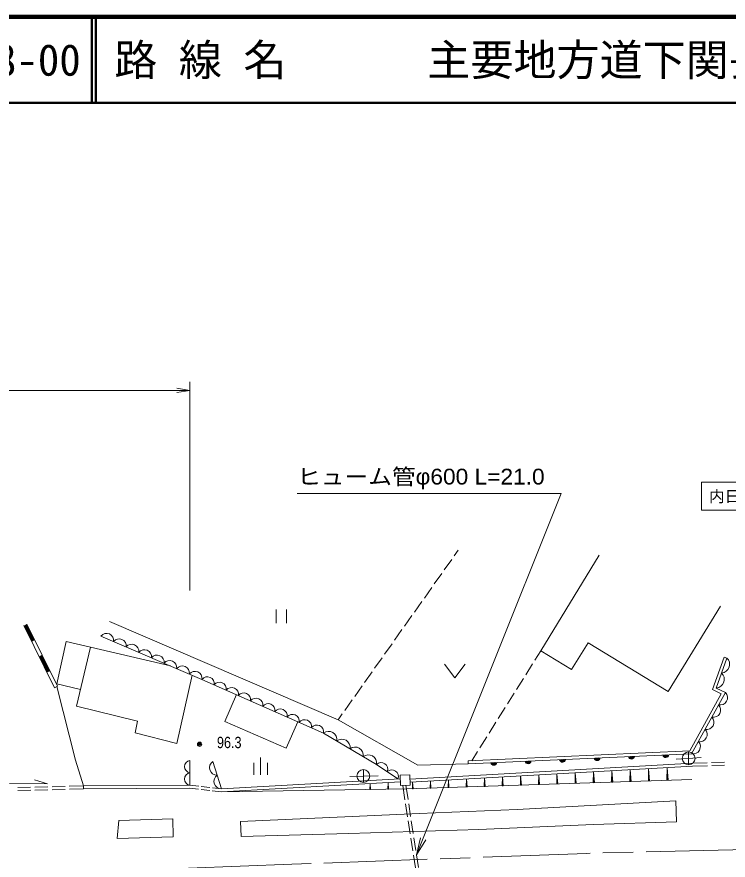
# Model space of a CAD drawing. Units: millimetres, scale not verified. Extents: x 40000 to 680000, y 20000 to 380000.
# Drawn here: x 169063 to 251666, y 282062 to 380000 of the extents above; entities that cross this region are included whole.
import ezdxf
from ezdxf.enums import TextEntityAlignment as Align

# ---------------------------------------------------------------- set-up
doc = ezdxf.new("R2010")
doc.units = ezdxf.units.MM
doc.header["$LTSCALE"] = 1000
doc.header["$PDMODE"] = 32
doc.header["$PDSIZE"] = 500
doc.linetypes.add('CHAIN', pattern=[18.5, 12, -1.5, 3.5, -1.5])
for name, color, linetype, lineweight in [('M-BMK', 2, 'CHAIN', 13), ('M-STR-HTXT', 7, 'Continuous', 13), ('M-STR-STRC', 7, 'Continuous', 13), ('M-TTL', 2, 'Continuous', 140), ('M-TTL-LINE', 7, 'Continuous', 50), ('M-WORK', 1, 'Continuous', 13)]:
    doc.layers.add(name, color=color, linetype=linetype, lineweight=lineweight)
doc.layers.add('M-TTL-TXT', color=7, linetype='Continuous')
doc.styles.add('ＭＳ ゴシック', font='')
doc.styles.add('ＭＳ Ｐゴシック', font='')
doc.styles.get('ＭＳ ゴシック').set_extended_font_data('MS Gothic')
doc.styles.get('ＭＳ Ｐゴシック').set_extended_font_data('MS PGothic')

# ---------------------------------------------------------------- blocks, each defined once
blk = doc.blocks.new('open_arrow')
at = {"color": 0, "linetype": 'Continuous', "lineweight": -2}
blk.add_lwpolyline([(7.5, 1.25), (0, 0), (7.5, -1.25)], dxfattribs=at)

msp = doc.modelspace()

# ---------------------------------------------------------------- linework, layer by layer
at = {"layer": 'M-BMK'}
msp.add_lwpolyline([(272620, 283746), (235207, 282847), (200991, 281574), (172667, 280540)], dxfattribs=at)
at = {"layer": 'M-STR-HTXT'}
for p, q in [((189138, 313361), (189138, 337622)), ((75674, 336622), (189138, 336622))]:
    msp.add_line(p, q, dxfattribs=at)
msp.add_lwpolyline([(215487, 282679), (232284, 324638), (201620, 324638)], dxfattribs=at)
at = {"layer": 'M-STR-STRC'}
for p, q in [((248577, 325971), (248577, 322698)), ((260320, 325971), (248577, 325971)), ((260320, 322698), (248577, 322698))]:
    msp.add_line(p, q, dxfattribs=at)
at = {"layer": 'M-TTL'}
msp.add_line((680000, 380000), (40000, 380000), dxfattribs=at)
at = {"layer": 'M-TTL-LINE'}
for p, q in [((177750, 380000), (177750, 370000)), ((178250, 380000), (178250, 370000)), ((40000, 370000), (680000, 370000))]:
    msp.add_line(p, q, dxfattribs=at)
at = {"layer": 'M-WORK'}
for p, q in [((219856, 317399), (220328, 318065)), ((218700, 315767), (219567, 316991)), ((217544, 314135), (218411, 315359)), ((216388, 312503), (217255, 313727)), ((215232, 310871), (216099, 312095)), ((199173, 311164), (199173, 309564)), ((200373, 309564), (200373, 311164)), ((214076, 309239), (214943, 310463)), ((173441, 302089), (169859, 309296)), ((170239, 309431), (169880, 309253)), ((170842, 307498), (169952, 309289)), ((170914, 307533), (170024, 309324)), ((170986, 307569), (170095, 309360)), ((171057, 307605), (170167, 309396)), ((173799, 302267), (170217, 309474)), ((212919, 307607), (213787, 308831)), ((170771, 307462), (171129, 307640)), ((211763, 305975), (212630, 307199)), ((172019, 305849), (171661, 305671)), ((172623, 303916), (171732, 305707)), ((172694, 303952), (171804, 305743)), ((172766, 303987), (171876, 305778)), ((172838, 304023), (171947, 305814)), ((229224, 305277), (229910, 306369)), ((251188, 305653), (251518, 305537)), ((210607, 304343), (211474, 305567)), ((218727, 304828), (219927, 303228)), ((219927, 303228), (221127, 304828)), ((228159, 303585), (228957, 304854)), ((172551, 303880), (172909, 304058)), ((209451, 302711), (210318, 303935)), ((227094, 301892), (227893, 303161)), ((173441, 302089), (173800, 302267)), ((208295, 301079), (209162, 302303)), ((226029, 300199), (226828, 301468)), ((207139, 299447), (208006, 300671)), ((224964, 298506), (225763, 299775)), ((206378, 298373), (206850, 299039)), ((223899, 296813), (224698, 298082)), ((222835, 295120), (223633, 296389)), ((197371, 291977), (197371, 293977)), ((221882, 293605), (222568, 294697)), ((247081, 294631), (247081, 293131)), ((189143, 293651), (189138, 290761)), ((191807, 293524), (192821, 290330)), ((196571, 291977), (196571, 293377)), ((198171, 291977), (198171, 293377)), ((214719, 291474), (247526, 293316)), ((214736, 291124), (247542, 292967)), ((221458, 293586), (221458, 293248)), ((247526, 293316), (249245, 293375)), ((247542, 292967), (249258, 293026)), ((249745, 293392), (251244, 293444)), ((249758, 293043), (251257, 293094)), ((209303, 292579), (209303, 291079)), ((229654, 290841), (229673, 291963)), ((229710, 290843), (229673, 291963)), ((229766, 290845), (229673, 291963)), ((231768, 290912), (231787, 292082)), ((231826, 290914), (231787, 292082)), ((231884, 290916), (231787, 292082)), ((233886, 290983), (233906, 292201)), ((233946, 290985), (233906, 292201)), ((234007, 290987), (233906, 292201)), ((236009, 291054), (236029, 292320)), ((236072, 291056), (236029, 292320)), ((236135, 291059), (236029, 292320)), ((238136, 291126), (238158, 292440)), ((238202, 291128), (238158, 292440)), ((238267, 291130), (238158, 292440)), ((240269, 291197), (240291, 292560)), ((240337, 291200), (240291, 292560)), ((240405, 291202), (240291, 292560)), ((242406, 291269), (242429, 292680)), ((242476, 291272), (242429, 292680)), ((242547, 291274), (242429, 292680)), ((244548, 291341), (244572, 292800)), ((244621, 291344), (244572, 292800)), ((244694, 291346), (244572, 292800)), ((168225, 290970), (172615, 290933)), ((172615, 290933), (171119, 291396)), ((192810, 289979), (213608, 291154)), ((192821, 290330), (213591, 291504)), ((210067, 290257), (210090, 290955)), ((210102, 290258), (210090, 290955)), ((210137, 290258), (210090, 290955)), ((212140, 290290), (212167, 291073)), ((212180, 290291), (212167, 291073)), ((212219, 290292), (212167, 291073)), ((214994, 290349), (215007, 291140)), ((215033, 290350), (215007, 291140)), ((215073, 290351), (215007, 291140)), ((217074, 290419), (217088, 291257)), ((217116, 290420), (217088, 291257)), ((217158, 290421), (217088, 291257)), ((219159, 290489), (219174, 291374)), ((219203, 290490), (219174, 291374)), ((219247, 290491), (219174, 291374)), ((221249, 290559), (221264, 291491)), ((221295, 290560), (221264, 291491)), ((221342, 290562), (221264, 291491)), ((223343, 290629), (223359, 291609)), ((223392, 290631), (223359, 291609)), ((223441, 290632), (223359, 291609)), ((225442, 290700), (225459, 291727)), ((225493, 290701), (225459, 291727)), ((225545, 290703), (225459, 291727)), ((227546, 290770), (227563, 291845)), ((227599, 290772), (227563, 291845)), ((227653, 290774), (227563, 291845)), ((231884, 290916), (231768, 290912)), ((234007, 290987), (233886, 290983)), ((236135, 291059), (236009, 291054)), ((238267, 291130), (238136, 291126)), ((240405, 291202), (240269, 291197)), ((242547, 291274), (242406, 291269)), ((244694, 291346), (244548, 291341)), ((169157, 290485), (170657, 290522)), ((169166, 290135), (170666, 290173)), ((171157, 290535), (172656, 290573)), ((171166, 290185), (172665, 290223)), ((173156, 290585), (174656, 290623)), ((173165, 290236), (174665, 290273)), ((175156, 290636), (176798, 290677)), ((175164, 290286), (176807, 290327)), ((176798, 290677), (189138, 290761)), ((176798, 290677), (176807, 290327)), ((176801, 290327), (189119, 290411)), ((189119, 290411), (190170, 290288)), ((189138, 290761), (190185, 290638)), ((190468, 290253), (191461, 290137)), ((190483, 290604), (191476, 290487)), ((191759, 290102), (192810, 289979)), ((191774, 290452), (192821, 290330)), ((210137, 290258), (210067, 290257)), ((212219, 290292), (212140, 290290)), ((214137, 289079), (213880, 290733)), ((214488, 289102), (214231, 290751)), ((215073, 290351), (214994, 290349)), ((217158, 290421), (217074, 290419)), ((219247, 290491), (219159, 290489)), ((221342, 290562), (221249, 290559)), ((223441, 290632), (223343, 290629)), ((225545, 290703), (225442, 290700)), ((227653, 290774), (227546, 290770)), ((229766, 290845), (229654, 290841)), ((214445, 287103), (214214, 288585)), ((214795, 287126), (214565, 288608)), ((214752, 285126), (214522, 286609)), ((215103, 285149), (214872, 286632)), ((215060, 283150), (214829, 284632)), ((215410, 283173), (215180, 284655)), ((215367, 281174), (215137, 282656)), ((215718, 281197), (215487, 282679))]:
    msp.add_line(p, q, dxfattribs=at)
for points in [[(236671, 317466), (229910, 306369), (233489, 304189), (235394, 307317), (244714, 301639), (250766, 311573)], [(221458, 293248), (215648, 293087), (206378, 298373), (179802, 309762)], [(213321, 291488), (210837, 293185), (204679, 296824), (190563, 303052), (178832, 308090)], [(177612, 306779), (174770, 307473), (173703, 302549), (176456, 301862)], [(189432, 303538), (187629, 295607), (182808, 296861), (183088, 298204), (176005, 299940), (177612, 306779), (186914, 304619)], [(221458, 293586), (247214, 294751), (250867, 301365), (249860, 301872), (251188, 305653)], [(221458, 293248), (247425, 294410), (251349, 301514), (250292, 302047), (251518, 305537)], [(173706, 302220), (175879, 293665), (176798, 290677)], [(201698, 298139), (200325, 295065), (193203, 298177), (194568, 301285)], [(245648, 293774), (247081, 293881), (248550, 293974)], [(192810, 289979), (214301, 290325), (247453, 291439)], [(207729, 291764), (209303, 291829), (211005, 291838)]]:
    msp.add_lwpolyline(points, dxfattribs=at)
for points in [[(213570, 291922), (213629, 290721), (214753, 290776), (214694, 291977)], [(195034, 286544), (215781, 287489), (227163, 287949), (245598, 288935), (245678, 286518), (236019, 286209), (222709, 285613), (207633, 285160), (195118, 284793)], [(180910, 286684), (187192, 286864), (187201, 284756), (180730, 284567)]]:
    msp.add_lwpolyline(points, close=True, dxfattribs=at)
for centre, radius in [((190283, 295518), 150), ((190283, 295518), 120), ((190283, 295518), 90), ((190283, 295518), 60), ((190283, 295518), 30), ((190283, 295518), 20), ((247081, 293881), 750), ((209303, 291829), 750)]:
    msp.add_circle(centre, radius, dxfattribs=at)
for centre, radius, start, end in [((179474, 307563), 831, 352.87926, 140.64275), ((180940, 306933), 831, 352.87926, 140.64275), ((182407, 306304), 831, 352.87926, 140.64275), ((183873, 305674), 831, 352.87926, 140.64275), ((185340, 305044), 831, 352.87926, 140.64275), ((186806, 304415), 831, 352.87926, 140.64275), ((188272, 303785), 831, 352.87926, 140.64275), ((250822, 304801), 1013, 274.70616, 46.58819), ((189739, 303155), 831, 352.87926, 140.64275), ((250209, 303056), 1013, 274.70616, 46.58819), ((191190, 302562), 796, 350.44239, 141.93802), ((192601, 301939), 796, 350.44239, 141.93802), ((194013, 301316), 796, 350.44239, 141.93802), ((195425, 300693), 796, 350.44239, 141.93802), ((196836, 300070), 796, 350.44239, 141.93802), ((250739, 300924), 849, 258.12908, 44.04245), ((198248, 299447), 796, 350.44239, 141.93802), ((249954, 299503), 849, 258.12908, 44.04245), ((199659, 298824), 796, 350.44239, 141.93802), ((201071, 298201), 796, 350.44239, 141.93802), ((202483, 297579), 796, 350.44239, 141.93802), ((203894, 296956), 796, 350.44239, 141.93802), ((249169, 298082), 849, 258.12908, 44.04245), ((205263, 296054), 966, 351.69451, 127.1551), ((248385, 296662), 849, 258.12908, 44.04245), ((206802, 295144), 966, 351.69451, 127.1551), ((247600, 295241), 849, 258.12908, 44.04245), ((208342, 294234), 966, 351.69451, 127.1551), ((209881, 293325), 966, 351.69451, 127.1551), ((236437, 293973), 354, 191.36168, 353.76686), ((236437, 293973), 283, 193.58572, 351.54282), ((236437, 293973), 212, 197.33204, 347.79649), ((236437, 293973), 142, 205.04377, 340.08476), ((236437, 293973), 100, 215.36144, 329.7671), ((240433, 294152), 354, 191.36168, 353.76686), ((240433, 294152), 283, 193.58572, 351.54282), ((240433, 294152), 212, 197.33204, 347.79649), ((240433, 294152), 142, 205.04377, 340.08476), ((240433, 294152), 100, 215.36144, 329.7671), ((244429, 294330), 354, 191.36168, 353.76686), ((244429, 294330), 283, 193.58572, 351.54282), ((244429, 294330), 212, 197.33204, 347.79649), ((244429, 294330), 142, 205.04377, 340.08476), ((244429, 294330), 100, 215.36144, 329.7671), ((189277, 292928), 735, 100.49856, 259.32987), ((192332, 292812), 885, 126.39573, 268.82014), ((211361, 292620), 771, 338.47913, 132.82755), ((224449, 293436), 354, 191.36168, 353.76686), ((224449, 293436), 283, 193.58572, 351.54282), ((224449, 293436), 212, 197.33204, 347.79649), ((224449, 293436), 142, 205.04377, 340.08476), ((224449, 293436), 100, 215.36144, 329.7671), ((228445, 293615), 354, 191.36168, 353.76686), ((228445, 293615), 283, 193.58572, 351.54282), ((228445, 293615), 212, 197.33204, 347.79649), ((228445, 293615), 142, 205.04377, 340.08476), ((228445, 293615), 100, 215.36144, 329.7671), ((232441, 293794), 354, 191.36168, 353.76686), ((232441, 293794), 283, 193.58572, 351.54282), ((232441, 293794), 212, 197.33204, 347.79649), ((232441, 293794), 142, 205.04377, 340.08476), ((232441, 293794), 100, 215.36144, 329.7671), ((189274, 291483), 735, 100.49856, 259.32987), ((192839, 291215), 885, 126.39573, 268.82014), ((212603, 291771), 771, 338.47913, 132.82755)]:
    msp.add_arc(centre, radius, start, end, dxfattribs=at)
msp.add_point((190283, 295518), dxfattribs=at)

# ---------------------------------------------------------------- block references
at = {"layer": 'M-STR-HTXT'}
for p, xscale, yscale, rotation in [((189138, 336622), 200, 200, 180), ((215487, 282679), 267, 267, 68.2)]:
    msp.add_blockref('open_arrow', p, dxfattribs=dict(at, xscale=xscale, yscale=yscale, rotation=rotation))

# ---------------------------------------------------------------- texts
at = {"layer": 'M-STR-HTXT', "style": 'ＭＳ Ｐゴシック', "width": 1.1}
msp.add_text('ヒューム管φ600 L=21.0', height=1833, dxfattribs=at).set_placement((201620, 325138), align=Align.BOTTOM_LEFT)
at = {"layer": 'M-STR-STRC', "style": 'ＭＳ ゴシック'}
msp.add_text('内日ダム', height=1320, dxfattribs=at).set_placement((249458, 323254), align=Align.BOTTOM_LEFT)
at = {"layer": 'M-TTL-TXT', "style": 'ＭＳ ゴシック'}
for s, p in [('路 線 名', (180380, 375000)), ('主要地方道下関長門線', (216734, 375000)), ('028-00', (161521, 375000))]:
    msp.add_text(s, height=3666, dxfattribs=at).set_placement(p, align=Align.MIDDLE_LEFT)
at = {"layer": 'M-WORK', "style": 'ＭＳ Ｐゴシック', "width": 0.85}
msp.add_text('96.3', height=1320, dxfattribs=at).set_placement((193725, 294671), align=Align.BOTTOM_CENTER)

doc.saveas('drawing.dxf')
